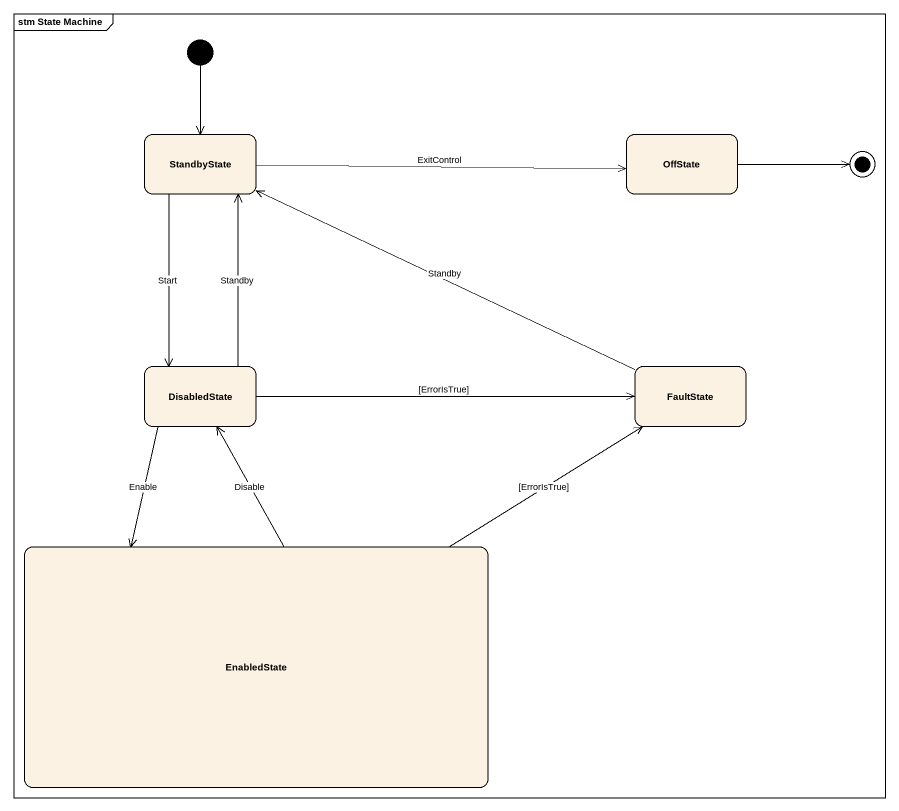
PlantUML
@startuml
mainframe stm State Machine
hide empty description
state StandbyState
state OffState
state DisabledState
state FaultState
state EnabledState
[*] --> StandbyState
StandbyState -right-> OffState : ExitControl
StandbyState --> DisabledState : Start
DisabledState -up-> StandbyState : Standby
DisabledState -right-> FaultState : [ErrorIsTrue]
DisabledState --> EnabledState : Enable
FaultState -left-> StandbyState : Standby
EnabledState -up-> DisabledState : Disable
EnabledState -up-> FaultState : [ErrorIsTrue]
OffState -right-> [*]
@enduml
